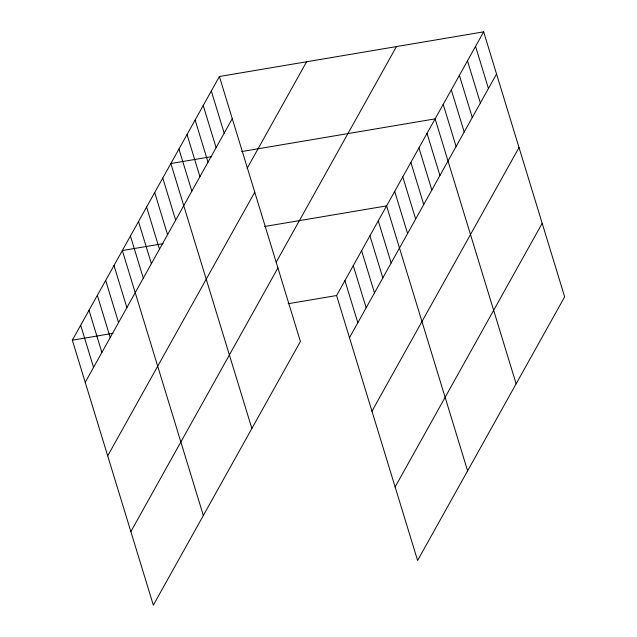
<?xml version="1.0" encoding="UTF-8"?>
<svg xmlns="http://www.w3.org/2000/svg" width="637" height="637" viewBox="0 0 637 637"><rect width="100%" height="100%" fill="white"/><g stroke="black" fill="none" stroke-linecap="round" stroke-linejoin="round"><path stroke-width="0.96" d="M219.391 76.504L300.401 341.464L153.342 605.15L72.339 340.19L219.391 76.504L483.658 31.85L564.661 296.81L417.609 560.496L336.599 295.536L483.658 31.85M85.223 382.335L232.274 118.649M247.124 168.407L306.596 61.765M107.701 455.861L254.76 192.175M276.243 262.125L396.453 46.581M130.864 531.624L277.915 267.938M349.49 337.69L496.542 73.996M371.968 411.215L519.02 147.529M395.131 486.971L542.183 223.284M211.564 156.638L170.859 163.518L251.87 428.478M241.598 151.566L435.127 118.864L516.137 383.832M163.032 243.66L122.336 250.532L203.338 515.5M264.61 226.493L386.603 205.886L467.606 470.847M72.339 340.19L113.036 333.31M288.155 303.722L336.599 295.536M475.568 46.35L488.452 88.503M467.478 60.857L480.37 103.003M459.396 75.357L472.28 117.511M451.307 89.865L464.19 132.01M443.217 104.364L456.1 146.51M427.037 133.372L439.928 175.517M418.955 147.872L431.838 190.025M410.865 162.371L423.748 204.525M402.775 176.879L415.666 219.024M394.685 191.379L407.576 233.532M378.267 220.824L391.15 262.977M369.938 235.77L382.821 277.915M361.601 250.707L374.484 292.861M353.264 265.653L366.156 307.798M344.935 280.599L357.819 322.744M211.301 91.003L224.192 133.149M203.211 105.503L216.102 147.657M195.129 120.011L208.012 162.156M187.039 134.511L199.922 176.664M178.949 149.01L191.841 191.164M162.777 178.018L175.661 220.171M154.687 192.525L167.571 234.671M146.598 207.025L159.489 249.171M138.508 221.525L151.399 263.678M130.426 236.032L143.309 278.178M113.999 265.478L126.89 307.623M105.67 280.415L118.554 322.569M97.334 295.361L110.225 337.506M89.005 310.307L101.888 352.452M80.668 325.244L93.559 367.398"/></g></svg>
